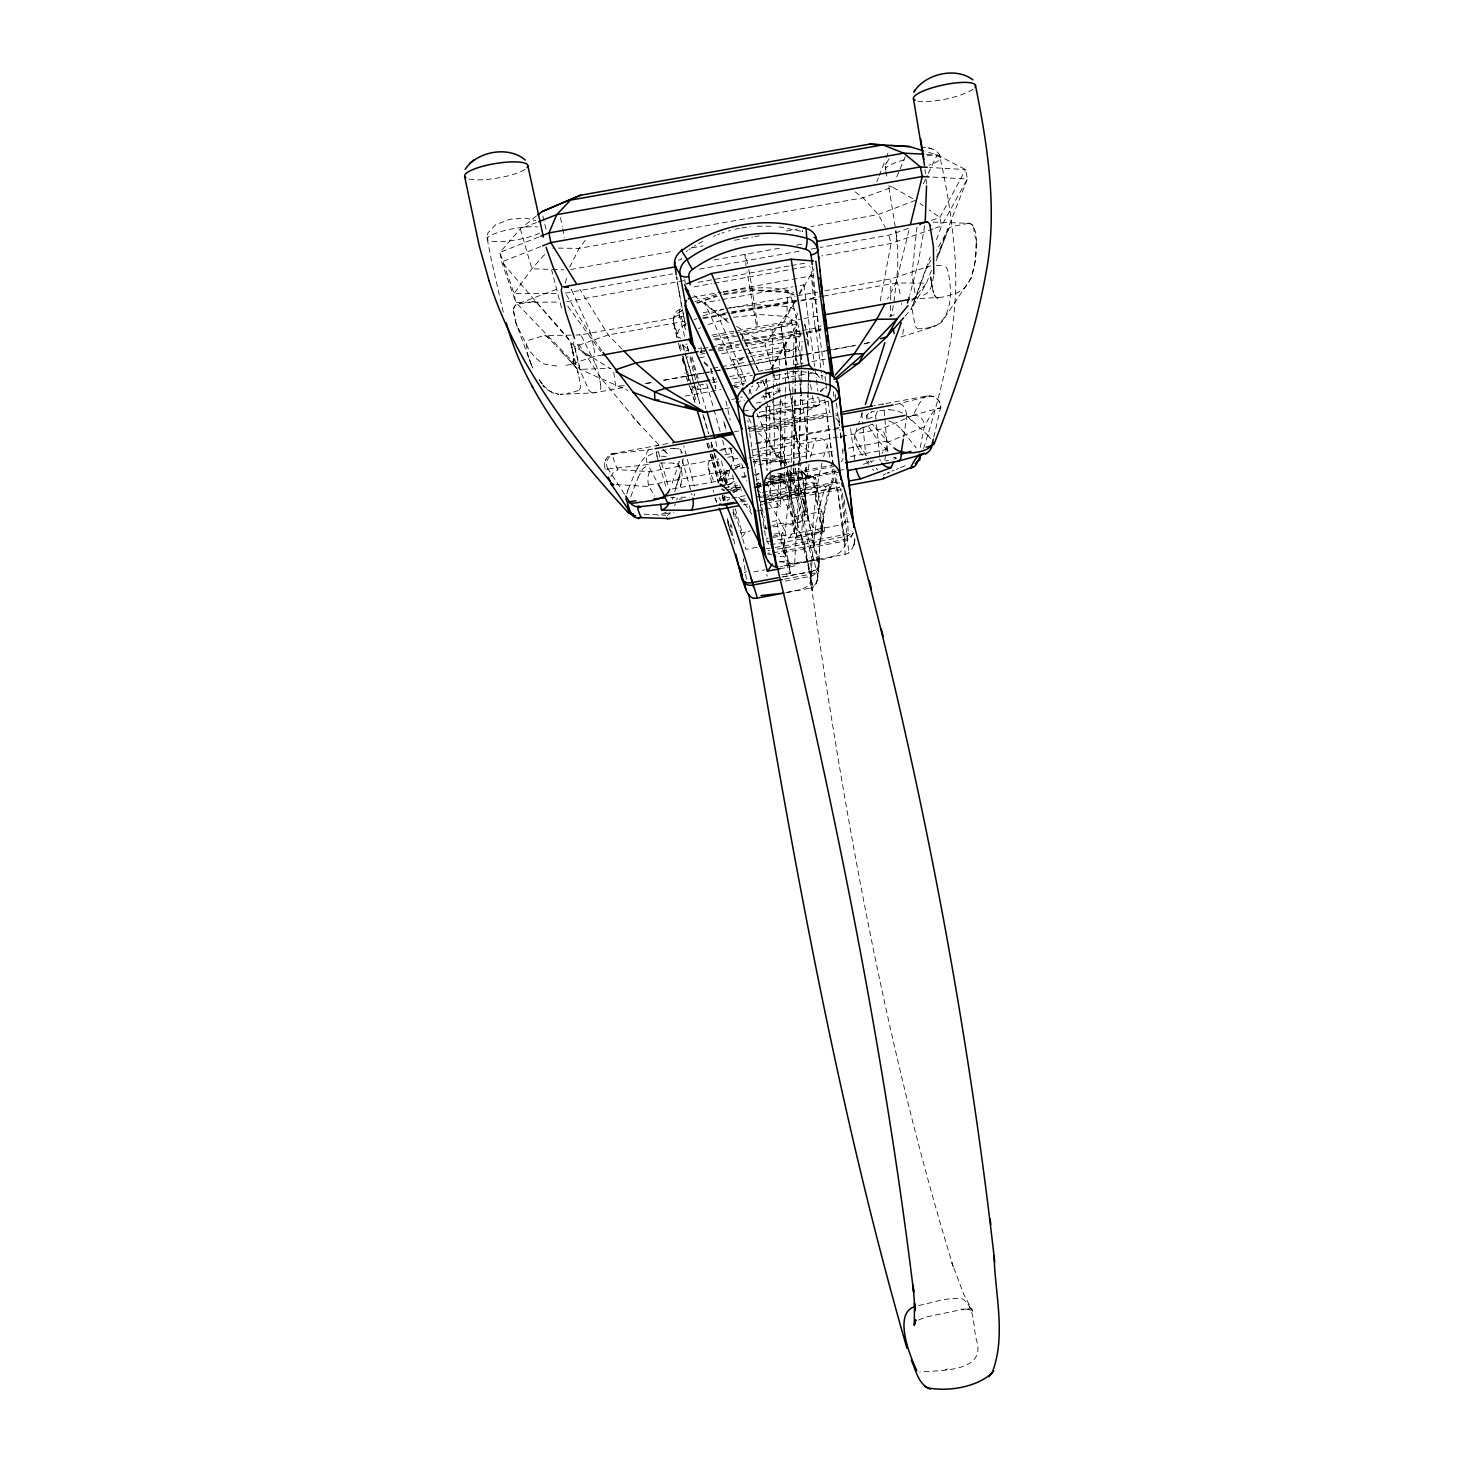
<?xml version="1.0" encoding="UTF-8"?>
<svg xmlns="http://www.w3.org/2000/svg" width="1463" height="1463" viewBox="0 0 1463 1463"><rect width="100%" height="100%" fill="white"/><g stroke="black" fill="none" stroke-linecap="round" stroke-linejoin="round"><path stroke-width="0.75" stroke-dasharray="5 3.75" d="M667.823 443.563L613.729 453.457C605.133 454.883 602.719 465.252 606.157 472.275M765.295 509.38L780.492 506.564L780.547 467.886M780.547 465.6L780.657 395.065M854.776 540.725L852.838 548.899M800.846 363.976L798.908 336.325L800.462 335.978M890.601 305.383L890.62 313.942A10.314 2.743 77.1 0 0 890.748 315.368L890.876 316.355M890.656 299.97L890.857 280.329M768.898 481.857L784.223 479.023L785.284 394.589M785.32 392.303L785.558 374.053M785.668 364.909L785.96 342.104L743.771 349.748M793.239 468.325L793.714 477.487L762.698 483.229M793.293 466.075L794.738 396.162M794.775 393.913L794.958 384.879M795.012 382.629L795.25 371.346M795.287 369.097L796.274 321.732L735.816 332.686M793.897 468.471L793.714 477.487L781.315 477.926L768.166 480.358M793.952 466.203L795.415 396.308M795.47 394.041L795.653 385.025M795.689 382.776L795.927 371.492M795.982 369.243L796.274 321.732L772.171 329.724L741.576 335.265M773.159 526.973L797.426 522.456A8.888 6.346 -6.6 0 0 804.632 514.665L798.396 490.544A6.602 4.663 -6.6 0 0 790.733 487.234L791.209 464.594M791.264 462.326L793.312 367.231M793.348 364.964L794.08 331.004A7.041 4.7 -6.3 0 1 800.993 332.394M797.426 522.456L798.761 468.178M798.816 465.929L800.554 395.833M800.608 393.584L800.828 384.531M800.883 382.264L801.157 370.962M798.396 490.544L798.944 467.886M798.999 465.636L800.736 395.431M800.791 393.163L801.358 370.523M801.413 368.255L802.09 341.08M804.613 514.665L805.93 467.154M806.168 458.102L808.545 372.132M804.76 515.744L806.259 461.211M806.332 458.943L808.07 395.687M808.143 393.437L808.381 384.422M808.454 382.172L808.765 370.907M779.944 568.76L794.628 566.016L794.811 560.987A426.867 64.079 80.8 0 1 803.004 495.664L804.01 492.354L763.832 499.797M903.366 329.248L902.927 333.198A28.346 7.498 77 0 1 902.324 335.192L901.866 336.106M683.221 458.669L680.021 476.188L674.187 491.879M933.833 437.053L940.288 408.726C942.3 401.539 934.327 394.352 926.975 395.979L878.093 404.94M787.222 592.46L810.301 588.108L811.928 571.375L810.228 561.317L780.072 566.967M503.29 312.186L491.312 259.756L487.325 239.255L487.837 233.001L495.774 224.625L510.093 219.231L525.912 218.17L535.769 220.712M817.762 577.263A13.13 12.929 71 0 0 817.689 576.093L817.872 575.306M681.228 453.53L680.917 450.257L677.918 446.562M817.945 574.52L818.091 572.966M933.595 276.178L931.84 285.139A31.509 15.416 84.7 0 1 930.413 288.613L927.341 292.947L920.867 296.843M818.164 572.179L818.329 570.625M818.402 569.857L819.061 563.73L816.189 551.734M884.914 460.168L885.59 453.621M885.828 451.427L886.743 442.704L924.214 426.775M718.991 480.431L721.332 474.744L729.269 469.056M924.707 225.741L918.161 262.883L909.748 295.087M787.643 469.641L786.929 474.78L783.162 474.085M513.623 308.73C513.001 310.979 514.976 303.463 517.957 303.792L558.628 288.577M903.659 436.943L906.694 416.955L940.453 407.848M894.058 301.634L897.752 268.332L897.77 250.411L895.795 230.459M889.102 158.736L885.627 164.642L885.499 169.123M816.336 583.92L817.854 577.263M854.301 544.949L854.593 537.488L854.703 539.134M759.718 501.078L756.938 485.807M893.308 305.822L891.205 316.209M880.232 300.921L891.058 243.461L888.059 232.489M680.478 486.228L680.917 484.015L679.545 490.178M920.227 447.532L924.104 427.543A433.377 34.49 -78.2 0 1 940.27 408.744L940.307 408.634M680.825 484.472C683.038 476.371 683.075 466.386 674.955 461.43M868.601 413.298L866.828 415.529L867.998 418.893M817.47 580.774L819.006 562.78L795.323 468.581M565.376 283.255L567.022 275.867M908.962 230.349L895.978 282.999L887.511 299.001M853.276 532.806L851.411 537.012L846.437 540.798L778.151 553.727M678.85 477.432C681.191 472 681.337 462.93 673.254 463.296M678.283 479.571L674.736 491.806M605.353 460.754L605.627 459.748M604.658 463.332L604.932 462.345M829.32 491.056L824.675 510.697L820.469 540.761L820.615 539.317C816.317 550.563 825.388 570.808 811.234 576.203L782.358 581.616M626.786 493.836L627.627 491.147M679.271 461.851L671.096 486.319M729.598 471.433L724.496 487.782L737.773 485.332M730.238 469.404L733.42 459.181L730.677 448.135M748.873 394.022L750.903 387.585M866.882 415.181L866.242 419.003M830.673 486.832L828.789 492.738L832.977 481.053M923.61 448.483C942.629 387.75 958.996 324.475 955.211 260.304C952.834 224.79 947.274 189.312 939.411 154.694C935.826 148.458 927.725 147.544 921.288 147.251M673.071 497.182L672.377 499.358M676.711 499.999L677.332 498.06M630.809 496.67L636.679 480.577M862.42 412.84L858.287 424.489M628.34 489.136L635.655 471.342M856.989 428.129L854.758 435.864L858.708 444.258M905.085 316.154L911.102 309.351L930.194 256.976M936.485 239.731L941.495 225.997L967.354 178.98L965.58 169.598L937.106 154.877L925 151.238M944.879 238.304L948.536 229.142A6.218 5.815 -70.3 0 1 951.846 226.564L968.671 223.309M939.228 252.916L939.923 251.124M939.685 251.727L941.55 246.9M941.312 247.503L943.379 242.163M943.214 242.602L945.08 237.774M876.812 181.887L878.385 177.846M879.172 175.834L885.444 159.65M886.231 157.62L888.571 151.549M886.615 162.119L885.627 164.642M947.128 232.471L947.75 230.861M936.155 260.798L938.313 255.275M938.204 255.55L939.447 252.331M931.529 270.271L926.481 283.127L911.102 309.351M936.594 257.378L967.354 178.98L931.273 177.023M787.606 482.388L793.988 516.695A21.323 1.39 79.5 0 1 795.177 523.571L796.567 534.361A16.971 1.116 79.5 0 1 796.494 536.171L795.433 538.165L788.685 488.148L816.592 482.973L822.938 532.916L795.433 538.165L785.668 487.234L787.606 482.388L815.513 477.212L821.859 511.52A21.305 1.628 79.5 0 1 823.029 518.377L824.309 529.185A16.953 1.298 79.5 0 1 824.163 531.014L822.864 533.044L813.099 482.15L815.513 477.212M674.534 505.887L675.339 503.875M896.709 176.986L905.231 156.724M947.841 230.642L948.664 228.905L936.485 250.356M637.886 477.724L642.989 468.599L648.987 464.521M741.704 537.342L744.996 533.209L750.226 530.74M923.391 183.771L927.323 175.523M928.292 173.457L937.106 154.877L925.988 154.292M636.935 468.654L643.775 458.266L653.394 453.128A88.383 44.146 -46.7 0 1 657.344 451.957L658.533 451.665M569.674 267.272L579.055 248.399L585.73 239.822M744.265 357.137L738.998 360.136L732.725 359.642L748.233 356.771M926.426 268.095L912.235 306.901A10.406 8.869 68 0 0 912.016 308.547L914.887 324.749A5.87 5.011 68.3 0 0 918.234 329.047M766.411 378.478L765.972 390.53M771.294 369.389L785.96 342.104M786.253 364.708L781.096 326.871L795.525 300.281M799.164 293.588L803.9 284.828L795.067 286.419M799.658 294.319L814.068 268.826M930.962 260.103L926.536 267.912L928.767 266.321L891.479 278.775L819.774 291.704M755.932 390.694L763.265 379.795M770.599 368.895L779.157 356.186L796.933 324.146L736.419 335.1M773.305 372.754L765.039 344.335L795.031 302.036M670.639 512.69L667.439 515.616M772.537 536.226L781.169 534.617L782.833 532.532L790.55 573.149L783.144 575.142M911.65 301.177L926.481 283.127L895.978 282.999L824.053 295.983M544.62 254.507L531.855 268.771L514.08 293.642L515.744 302.311L580.098 369.334L627.846 390.438M822.773 388.92L820.725 391.206L825.553 387.64M800.919 390.877L809.149 451.464L776.688 457.444L781.717 449.434L783.272 440.71L780.437 419.808L771.239 399.381M666.378 512.105L658.021 515.726M824.163 388.061L820.725 391.206L823.376 388.884M761.235 484.107L757.176 486.594L759.772 497.475L757.084 486.978M536.482 215.939L520.353 228.795L499.871 252.459L501.699 261.95L515.744 302.311L560.256 302.055M797.28 363.958L795.141 348.249C790.678 352.144 784.131 352.108 783.766 347.078L744.74 354.064M751.415 387L752.805 385.994M719.229 480.778A11.649 8.613 -13.8 0 1 722.649 475.182A6.675 2.999 51.7 0 1 726.782 473.665L729.708 471.507M722.704 475.219L726.233 472.787M686.184 251.435L687.519 250.52M688.872 249.624L690.243 248.728M733.402 492.775L735.029 491.751M727.751 485.369L730.128 483.887M687.007 357.173L688.067 356.606M691.615 247.85L692.987 246.991M754.981 476.06L758.803 473.683L754.323 474.359M757.103 383.123L758.584 382.227M578.269 390.493L573.277 392.102M694.376 246.15L695.785 245.309M679.911 309.278C667.896 315.313 675.723 329.266 677.351 338.886M602.445 355.034L593.503 356.643L571.119 364.324C575.873 364.671 572.783 350.699 573.953 359.167A6.437 5.797 58.7 0 1 572.015 364.525M698.601 243.681L702.898 241.34M681.795 310.686L677.808 313.1A14.063 9.638 -13.4 0 0 673.273 320.306L677.716 340.349M760.595 381.057L761.62 380.49M758.876 485.844L757.176 486.594M686.312 323.744L684.081 324.969A13.899 9.564 -13.2 0 0 678.009 335.411L678.649 338.191M735.322 468.142L742.29 464.923M783.875 565.742L845.193 554.258A10.844 8.613 -17.1 0 0 848.833 552.996L848.942 552.977M860.701 428.787C848.229 433.487 857.921 449.415 863.188 456.419M813.282 587.12L788.466 486.832A5.889 4.17 -6.8 0 0 785.156 483.924L781.352 483.174M819.701 404.757L793.879 417.339L780.437 419.808L757.267 416.187L819.701 404.757L818.219 393.437M760.76 505.137L762.625 504.333M698.4 328.773L700.631 327.73M694.358 319.666L696.717 318.568M571.612 364.141L567.827 365.019M696.863 302.823L716.523 295.617M803.919 492.391L764.07 500.145M735.578 465.691L739.803 463.881M885.664 473.829L883.561 474.744A10.131 2.323 73.9 0 1 883.67 475.475M887.785 472.933L889.888 472.037M694.943 301.707L721.259 292.71M828.223 401.027L814.288 406.933L760.925 416.699L756.7 416.278M697.156 303.188L717.217 296.184M892.009 471.141L894.131 470.245M918.636 1319.992L925.494 1317.121L963.623 1309.202L960.551 1309.22L971.066 1309.111L967.866 1309.129L973.261 1311.013L969.201 1306.861L972.676 1311.159L963.916 1294.627L951.846 1262.734L953.693 1268.055C882.463 1036.737 841.664 797.134 807.229 558.061C804.138 538.037 797.061 515.086 771.714 526.058M896.252 469.367L898.392 468.489M713.487 236.366L715.572 235.506M913.333 415.236L881.622 428.97L756.718 451.976M867.65 419.04L875.606 415.839A478.438 46.981 84.3 0 1 877.379 411.213M900.513 467.611L906.914 465.033M538.731 236.988L499.871 252.459L514.08 293.642L558.628 293.533M864.304 427.196L867.34 426.044M702.77 315.99L723.6 309.26M595.916 392.175L594.106 392.797M540.597 246.625L501.699 261.95L574.794 346.658L611.077 369.005M536.537 222.504L520.353 228.795L531.855 268.771L550.106 269.357M915.564 200.285L878.275 214.567L810.904 226.6M708.074 324.585L727.824 318.44M717.675 234.665L719.796 233.879M912.693 198.657L892.448 187.118L863.042 197.798L579.055 248.399L552.648 248.033M868.62 425.568L872.478 424.215M908.358 228.429L889.449 235.031L820.158 247.448M931.474 220.346L939.868 217.42L965.58 169.598L929.462 167.459M863.28 464.283L873.886 460.644M933.083 228.905L891.058 243.461L821.767 255.897M935.186 228.173L941.495 225.997L939.868 217.42L929.261 209.941M773.452 375.26L774.86 374.784M721.936 233.111L724.094 232.398M889.504 316.301L895.978 314.216M863.993 343.988L870.247 342.013M731.317 488.24L739.693 485.625M870.576 412.493L871.509 412.219M900.769 337.02L934.51 326.487C955.906 315.587 950.603 280.219 947.329 269.119A6.931 5.87 67.5 0 0 943.288 265.461M740.772 359.77L739.108 360.136L743.46 359.331M788.374 537.762L821.511 532.221L813.465 476.28L808.801 476.572M812.422 395.815L814.288 406.933L784.113 409.914L760.925 416.699L759.151 412.529M579.787 334.99L579.695 335.009A5.669 2.103 82.6 0 1 580.281 334.899L573.496 335.064M728.409 231.044L730.586 230.441M918.636 1305.471C932.973 1302.82 947.567 1296.913 962.307 1298.833C975.803 1307.483 972.621 1328.057 976.991 1341.955C985.129 1372.769 938.771 1370.081 919.752 1372.001M947.256 295.965L957.716 292.637L963.678 288.613A31.089 29.187 -71.7 0 0 966.952 285.194L971.103 278.116L974.065 267.985L976.095 253.867L976.242 239.109L976.37 241.87M800.279 336.033L799.438 330.784M943.818 296.843L942.867 297.062M942.41 297.172L911.632 299.074M885.645 460.973L888.388 460.333M661.77 450.878L666.268 449.873M724.075 293.624L753.335 289.711L785.613 291.612A7.041 1.792 -83.4 0 1 788.045 292.527L789.91 292.929A14.027 9.455 -1.4 0 1 794.025 294.685M723.216 294.648L754.14 290.515L788.045 292.527L787.021 306.517A7.041 1.682 -84.3 0 1 785.905 316.41A6.949 4.627 -6.4 0 1 791.062 319.757L802.199 363.665M734.975 229.325L739.4 228.374M570.003 392.852L567.461 393.382M893.82 459.108L896.526 458.522M773.159 395.01L780.657 390.511L767.307 392.962M945.299 1369.441L947.421 1369.002M723.216 292.198C746.002 288.065 771.458 284.627 793.678 292.472M789.599 350.974L754.634 357.283M729.525 307.925L757.743 304.725L787.021 306.517A13.862 9.381 -1.4 0 1 797.317 313.868A6.949 5.322 -15.8 0 1 791.062 319.775M753.207 461.668L757.029 461.028M732.378 474.926L736.035 487.929L740.68 487.014M930.523 327.365L940.087 323.378A28.51 24.286 67.8 0 0 942.775 320.708L971.103 278.116L975.254 261.548L976.388 242.383M873.941 405.726L875.313 405.47M658.167 445.319L656.576 445.612A480.138 13.642 73.6 0 0 656.229 446.233M930.431 327.383L926.811 328.005M672.34 488.953L694.065 485.131L683.77 445.666M755.493 487.069L761.748 485.862M800.7 300.976L813.373 298.598L810.886 267.473M785.887 592.643C794.848 590.266 811.508 590.339 810.959 577.428L812.422 590.833L811.599 583.499M763.869 527.521L765.899 527.137M756.956 547.29L745.801 549.375A486.411 21.872 76.8 0 0 733.823 509.343M770.324 544.803L801.559 538.969M775.225 547.528L844.206 534.653A11.046 4.426 -8.5 0 0 852.216 531.343M777.164 549.21L844.242 536.702A10.79 9.217 -7.5 0 0 852.088 532.331M773.013 552.831L843.73 539.628A11.046 9.29 -7.7 0 0 853.203 532.386M780.053 556.69C786.363 553.91 787.569 564.206 793.787 565.614A16.678 8.211 51.1 0 0 794.628 566.016M779.816 562.011L786.289 560.804A16.715 1.006 79.4 0 0 787.35 565.925L789.654 573.917M753.646 571.905L764.984 569.784M781.754 574.831L790.55 573.149L782.028 539.006L775.555 540.213M781.919 577.007L811.928 571.375M783.254 576.897L809.844 571.923A8.997 4.535 -12.9 0 0 818.329 566.181A438.882 77.576 81.1 0 1 833.563 476.042L831.24 464.466M784.461 579.11L811.197 574.099A8.997 6.803 2.9 0 0 818.329 566.181L812.166 539.408A474.908 84.141 81.1 0 1 821.895 463.094M733.42 317.252L760.047 314.6L785.924 316.392M727.202 484.692L736.127 483.028M769.611 476.847L832.1 465.289M766.027 478.566L802.547 471.818L805.875 475.896L802.419 471.525M769.831 478.328L833.27 466.606A11.338 9.308 -17.9 0 0 833.965 466.423M768.752 479.59L793.092 475.091L789.142 470.062M786.07 471.927A484.655 63.531 76.4 0 1 788.392 476.316L801.633 473.866A484.582 2.103 81.4 0 1 800.334 464.704M756.462 483.851L760.742 483.064M736.035 487.929L740.424 487.124M727.257 489.776L740.552 487.325M756.06 484.454L760.486 483.631M733.402 489.995L739.729 488.733M762.57 484.582L836.415 470.921M838.646 470.519L845.358 469.276M729.982 490.928L741.028 488.88M756.499 486.027L760.906 485.204M763.119 484.802L836.031 471.305M753.902 487.307L760.522 486.082M762.717 485.679L813.465 476.28M732.414 491.879L741.631 490.178M756.974 487.344L839.799 472.019M785.668 487.234L813.099 482.15M731.921 498.115L744.996 495.701M762.406 492.464L790.733 487.234M664.696 513.824L673.62 512.16M740.625 499.761L745.088 498.92M756.755 496.89L761.254 496.067M762.955 495.61L838.884 481.546M740.223 501.187L744.466 500.401M759.297 497.658L765.661 496.487M767.782 496.085L839.652 482.772M741.723 501.937L746.148 501.114M763.924 497.822L826.065 486.301A9.601 8.888 0.6 0 0 833.599 476.005M743.387 504.863L747.867 504.04M761.29 501.553L839.597 487.033M760.614 502.065L839.469 487.453M766.685 503.089L836.708 490.087A484.655 2.835 81.8 0 1 827.4 416.059M756.627 510.989L763.137 509.782M793.988 516.695L821.859 511.52M772.19 521.505L776.524 520.7A485.094 70.315 80.7 0 1 779.797 473.756M740.644 532.898A8.906 6.346 -7.8 0 0 742.271 532.697L748.891 531.49M764.326 528.6L770.946 527.375M821.511 532.221A20.299 13.057 53.4 0 1 820.414 531.837L813.081 527.192L808.856 520.517L795.653 522.968L794.043 530.74L789.435 537.634A20.336 11.009 -76.9 0 1 788.648 538.366M774.092 534.16L782.833 532.532M773.104 537.488L841.993 524.65A2.67 2.158 -17.4 0 0 844.407 522.035L840.713 488.349M796.494 536.171L824.163 531.014M766.923 541.822L773.397 540.615M812.55 560.311C848.705 559.122 851.887 539.902 845.303 508.703M798.908 336.325L745.362 346.036M761.546 397.131L770.196 395.54M759.443 412.182L825.406 400.112M752.714 426.684L829.612 412.584A8.613 7.15 -18.4 0 1 830.253 412.511M734.152 431.823L738.632 431M749.824 428.933L827.93 414.614M753.445 429.537L827.4 415.967A10.479 10.241 -43.5 0 1 830.216 415.839M652.882 449.086L614.917 453.768A444.441 18.909 56.7 0 0 617.77 469.623L649.645 471.689L718.79 458.961M749.422 431.366L756.152 430.122M758.401 429.72L836.982 415.291M895.356 404.574L928.383 396.235A444.642 33.466 -78.6 0 0 913.333 415.254M756.682 431.841L794.903 424.819L801.029 464.685M720.985 449.324L729.927 447.678M756.792 442.74L839.579 427.507M719.686 450.494L732.36 448.153M755.585 443.892L829.265 430.341M833.471 429.555L839.78 428.403M724.807 454.847L733.695 453.219M751.47 449.946L815.897 438.095A9.729 8.961 0.4 0 1 827.363 445.282L830.088 458.705M727.714 457.316L734.408 456.09M733.42 459.181L737.754 458.376M752.951 455.578L759.462 454.39M761.638 453.987L774.659 451.592L787.826 468.379M748.581 458.01L755.109 456.803M757.285 456.419L783.455 451.592L787.368 468.709M648.584 485.094L729.452 470.19M731.683 469.769L745.161 467.282M758.639 464.795L835.007 450.714M848.485 448.227L886.669 441.168A9.894 2.213 73.7 0 0 881.677 429.189M732.853 478.328L694.139 485.478A10.643 3.31 80.8 0 1 694.651 488.313M741.448 476.737L745.746 475.95M850.643 456.566L865.584 453.804M810.136 560.75L789.947 563.529L779.413 561.39M700.119 352.455L706.83 351.248M709.061 350.827L715.754 349.62M717.986 349.218L738.285 345.487M746.88 343.915L822.956 330.181M700.631 354.156L705.111 353.333M718.534 350.901L738.669 347.243M699.387 357.813L706.044 356.606M721.588 353.772L741.558 350.151M750.464 356.369L795.141 348.249M712.92 368.237L719.54 367.03M721.753 366.628L746.039 362.202M748.251 361.8L779.157 356.186L779.432 371.968M622.927 387.567L593.594 392.889L560.292 394.37L565.157 393.785M645.311 383.489L652.041 382.264M663.233 380.234L701.307 373.303M703.538 372.9L712.499 371.273M714.749 370.871L804.321 354.576M806.57 354.156L824.474 350.901M826.723 350.498L855.837 345.195M864.798 343.567L871.509 342.342M646.353 383.58L653.101 382.355M664.312 380.307L724.88 369.298M727.129 368.895L751.817 364.397M754.048 363.994L830.344 350.114M832.575 349.712L855.014 345.634M711.878 379.831L716.321 379.008M729.671 376.576L749.678 372.937M758.566 371.328L763.009 370.505M765.24 370.102L780.785 367.268M794.135 364.854L803.022 363.226M811.91 361.599L827.473 358.782M699.223 385.043L703.666 384.22M712.536 382.611L716.961 381.806M732.506 378.972L752.457 375.333M707.708 387.823L701.49 388.957L700.466 385.885M734.591 382.922L744.905 381.038M775.865 375.388L798.542 371.255L812.038 372.9M731.719 385.738L744.521 383.397M685.233 396.089L720.875 389.579M734.225 387.146L743.149 385.519M756.499 383.087L812.184 372.937M731.719 399.454L738.394 398.247M765.076 393.949L769.355 393.163L771.751 395.12M735.56 401.868L744.356 400.277M725.081 408.689L729.525 407.884M756.225 403.002L762.9 401.776M743.478 411.176L752.293 409.567M765.496 407.153L818.329 397.479M694.157 286.839L711.932 283.639M714.145 283.237L789.636 269.686M791.849 269.283L809.606 266.083M692.109 297.355L720.985 292.161M723.197 291.759L812.038 275.776L823.852 367.725M742.893 385.244L704.544 302.731L719.997 299.952M722.21 299.549L792.855 286.821M683.056 316.355L580.281 334.936M703.228 312.716L723.399 309.077M725.648 308.675L795.122 296.148M797.353 295.745L817.524 292.106M796.347 300.208L717.656 314.399L693.809 295.27M684.903 322.281L684.702 321.275L608.279 334.936L574.794 346.658L580.098 369.334L610.839 368.329M702.679 317.892L729.653 313.027M731.902 312.625L799.328 300.445M801.578 300.043L821.804 296.386M703.465 318.513L729.196 313.868M731.025 313.539L797.042 301.634M711.951 335.192L801.578 318.989M803.827 318.568L819.536 315.734M713.432 336.728L733.585 333.089M694.029 383.891L682.636 344.829L687.116 344.024M713.999 339.16L734.17 335.502M715.352 340.019L739.4 335.667M717.876 344.811L794.08 331.004M702.898 348.56L709.537 347.353M711.75 346.95L736.072 342.543M744.923 340.934L800.224 330.912M802.437 330.51L815.714 328.114A10.534 9.016 -19.7 0 0 821.09 325.7M700.393 351.266L707.086 350.059M709.317 349.657L716.01 348.432M718.242 348.029L742.802 343.586M745.033 343.183L805.327 332.247M807.558 331.845L823.175 329.01M570.588 269.539L673.894 251.087M691.871 247.869L703.1 245.875M734.536 240.243L752.512 237.043M754.743 236.64L759.242 235.836M786.198 231.026L797.426 229.014M714.09 259.92L781.059 247.924M796.64 245.126L803.315 243.937M565.321 293.13L672.614 273.892M699.442 269.082L800.042 251.069M811.215 249.057L817.927 247.85M566.949 301.634L685.416 280.366M698.034 282.341L789.16 265.973M791.392 265.571L804.723 263.175M803.534 478.127L812.075 476.609L806.387 475.768M930.834 265.882L929.188 266.211A5.669 4.81 67.3 0 0 926.28 267.948M882.226 404.19L883.597 403.953A478.438 46.981 84.3 0 0 883.03 404.172M887.438 449.269L865.547 453.457L863.005 426.483M741.613 227.954L750.537 226.692M768.112 481.711L784.223 479.023M789.38 351.01L788.466 351.102M754.67 466.496L753.683 459.894L758.639 459.126M888.809 472.951L886.907 473.152M608.133 468.965L647.762 464.576L657.289 482.388M678.978 499.267L682.124 498.828M925.823 328.151L924.982 328.261M879.574 410.756L885.773 410.024A87.689 37.636 28.8 0 1 889.339 409.75M567.242 365.092L566.016 365.238M922.202 328.608L918.965 328.718M673.73 448.538L679.527 448.903L682.398 452.798M789.91 371.639L798.579 371.346M936.32 265.278L943.269 265.589M762.516 460.498L785.064 462.802A6.657 2.396 -74.8 0 1 788.484 462.765M556.818 366.024L545.205 364.397A31.4 28.254 57.5 0 1 540.908 362.257L534.708 357.191L528.692 349.255L516.476 324.365L517.28 326.578M757.249 226.18L772.848 226.29M624.372 385.72L615.704 386.049L613.491 370.486M670.584 497.566L674.992 497.42M889.376 409.786L896.746 410.463L902.909 413.224M660.032 463.003L669.725 463.003A82.769 51.461 -54.5 0 1 673.327 463.131M799.255 493.488L801.047 493.287L796.64 493.177M763.521 458.724L776.798 459.126L790.093 462.052M571.228 335.118L544.821 335.63L547.491 336.819L556.342 346.201M680.862 497.274L689.676 497.146M533.135 301.616L516.732 304.341A7.736 6.949 55.6 0 0 513.458 308.894M841.262 489.831L837.641 489.959L844.206 534.653A11.082 0.933 79.5 0 1 843.73 539.628A427.836 4.133 82 0 1 836.233 474.487M552.374 269.43L563.785 269.795M933.083 222.12L967.775 223.254C978.71 222.632 977.211 255.879 973.462 226.564M644.049 514.171L665.299 515.195A10.186 3.493 85.3 0 0 665.446 515.707M656.302 451.829A480.138 13.642 73.6 0 0 656.869 456.035L666.122 456.438M616.197 484.582L649.151 486.539L654.692 496.286M937.893 297.775C937.015 299.714 932.443 291.704 933.869 294.045M698.052 389.158L697.284 386.013M771.787 554.751L767.6 553.983M888.754 420.923L894.57 423.026L901.299 429.189M778.865 226.82L802.254 231.428M701.746 351.504L700.996 347.042M591.07 356.405L586.224 355.088M784.186 462.107L786.801 462.655M812.587 373.01L823.102 376.028M894.186 457.444L896.051 457.901A10.698 10.076 80.1 0 1 893.637 457.169M771.019 475.201L781.315 477.926L781.205 471.159M592.259 392.742L590.741 391.901A28.565 10.716 82.4 0 1 588.967 390.274L580.281 370.889L573.789 343.878A6.913 2.56 82.5 0 1 573.734 341.976M888.553 185.819L892.448 187.118M811.746 539.17L802.382 538.859L811.16 576.221L811.197 574.099M809.149 451.464L800.773 445.666L796.604 437.967L783.235 440.345L765.826 401.301M725.959 401.063L730.22 420.21M585.749 354.887L581.89 351.632A31.784 11.905 75.2 0 1 579.732 348.779L576.093 342.086M780.401 506.509L774.165 501.388L770.562 495.683L770.233 470.483M727.129 320.397L717.656 314.399L745.911 381.203M736.602 326.377L765.039 344.335M920.136 203.503L923.19 205.661M734.554 385.958L738.212 388.628M905.268 414.852L909.767 418.455M855.197 191.872L863.042 197.798L878.275 214.567L885.28 227.405M547.089 336.472L549.32 338.685M704.544 302.731L729.671 323.78M740.534 332.887L758.419 370.651M682.636 344.829L689.238 350.443M704.105 363.025L710.707 368.639L715.626 388.5M704.105 361.891L709.5 366.555M912.089 420.466L926.536 434.109M537.067 302.932L566.199 335.868M887.931 450.86L877.471 439.814L868.199 426.062M877.873 469.897L876.191 468.215M692.401 386.086L693.645 387.274M890.492 444.478L873.667 426.062M622.049 349.072L608.279 334.936L579.897 289.327M663.818 450.055L668.042 454.426L660.197 446.288M658.807 444.825L632.656 416.955M928.072 435.7L930.815 438.754M569.802 360.52L571.667 362.495M567.315 357.886L570.021 360.758M562.889 353.168L567.498 358.069M571.155 361.964L572.344 363.226M563.164 353.479L556.251 346.091M571.923 362.769L572.454 363.354M573.075 364.013L576.678 368.53L578.452 374.327M872.497 469.038L873.704 470.355M573.697 364.689L576.276 367.853A10.479 9.528 -87 0 1 577.044 369.243L578.068 372.571L570.332 341.629A11.43 10.296 58 0 0 569.473 340.074L566.309 335.996M639.752 424.581L601.439 378.734L577.318 342.214M903.293 431.439L915.271 446.818M816.299 373.632L820.652 378.88M542.992 385.062L550.893 391.901A28.748 26.078 -86.8 0 0 554.605 393.419C568.412 396.345 544.254 392.029 543.12 385.226M868.748 464.338L866.498 461.247M871.546 462.509L870.211 460.735M541.219 382.703L542.224 384.056M541.968 383.727L539.445 380.124M567.681 306.096L600.781 351.467M866.517 455.615L859.878 446.069M601.787 350.773L583.006 323.232L564.956 292.253M540.981 382.373L539.097 379.594M624.5 494.147L608.59 469.733A433.414 16.367 56.3 0 0 606.468 471.891M581.36 335.868L594.746 362.531M858.086 447.989L859.11 449.891M571.649 290.076L588.272 327.419M595.386 363.83L596.904 367.176A10.406 3.914 82.3 0 1 597.379 368.566L598.33 372.681M748.873 418.473L751.763 424.636M753.847 459.071L756.664 465.216M732.597 359.624L743.844 384.586M756.993 413.736L776.688 457.444M532.587 367.579L532.185 366.683L532.825 368.127M758.383 370.761L741.832 333.966L742.802 340.678M762.973 380.983L764.802 385.062M768.477 393.236L770.324 397.333M757.578 382.812L759.407 386.927M763.064 395.138L764.893 399.253M763.265 381.916L764.93 385.738M768.258 393.382L769.922 397.204M531.782 365.787L530.411 362.422M809.386 522.017L808.856 520.517M716.358 501.096L715.005 497.95A9.638 8.924 -3.7 0 0 716.98 501.809M715.572 499.596L716.815 502.559M589.223 329.596L590.449 332.686A11.521 4.316 75.3 0 1 591.015 334.35L592.04 338.794M749.44 389.56L752.97 397.918M531.563 365.256L527.393 353.26L526.497 344.902A7.004 6.327 -86.6 0 1 529.131 340.111L543.596 335.704A5.724 5.175 -86.3 0 1 547.18 336.271M939.374 154.621L940.087 156.376L939.411 154.694M725.648 482.534L722.685 475.201M725.904 483.192L726.453 484.527M530.264 362.074L529.112 358.929M516.439 324.274L515.671 321.988L529.862 360.995M680.588 300.409L685.781 326.194M685.635 325.774L684.995 322.774M561.554 307.998L551.588 269.85M684.026 363.574L682.124 357.063L689.183 380.398M688.835 379.283L683.312 357.777M688.634 350.882L686.604 344.006M698.217 378.661L691.853 356.387M694.925 402.49L690.317 386.982L694.815 402.215M706.995 443.179L709.573 451.866M710.195 453.987L718.552 482.315M707.013 443.472L709.573 452.158M710.213 454.335L718.571 482.552M722.411 495.591L724.35 502.102L722.155 494.567M730.769 523.827L732.049 528.161M691.158 384.22L682.819 355.948L688.396 380.49M691.816 386.397L696.297 401.63M708.494 442.96L711.055 451.665M711.695 453.841L719.394 479.937M723.874 495.171L725.813 501.699M656.869 456.035L658.771 462.527M659.411 464.704L666.433 488.514M690.646 356.625L697.01 378.387M697.632 380.563L705.898 408.872M715.681 441.497L717.309 448.044M721.387 461.046L728.739 487.234M735.304 508.831L742.271 532.715M682.709 344.573L685.873 355.436M686.513 357.594L699.808 403.166M703.593 416.187L708.659 433.542M711.201 442.21L713.725 450.897M714.365 453.073L722.594 481.272M694.651 386.049L699.716 403.404M702.88 414.248L708.586 433.779M711.109 442.466L713.651 451.134M714.291 453.311L722.521 481.51M773.945 374.93L777.127 385.866M777.767 388.061L779.029 392.431M781.571 401.173L784.113 409.914M658.46 452.14L660.965 460.827M661.605 463.003L668.518 486.905M706.72 383.836L713.432 407.683M714.035 409.859L720.162 431.548M722.594 440.217L726.873 455.395M682.215 459.693L691.999 494.933M785.594 291.667A6.803 4.48 -6.4 0 1 790.678 294.886L799.219 329.687M769.355 393.163L769.41 397.717M767.197 576.111L766.777 574.447M680.46 350.992L680.094 349.602M741.759 463.643L746.386 480.998M695.583 379.74L689.987 357.649M678.448 343.238L680.642 351.687M679.911 348.907L679.179 346.091M799.859 486.832L801.358 492.647M684.556 336.399L679.289 314.929A6.84 4.517 -8 0 1 682.014 310.43M802.858 498.481L814.745 545.754M789.983 471.415L812.02 559.378A6.657 4.81 -14.9 0 1 819.024 563.749A8.815 6.785 3.5 0 1 811.91 571.338L811.91 571.265M768.349 389.268L765.862 379.502L765.935 386.342M770.507 495.482L767.636 483.832M757.011 486.521L759.772 497.475M804.741 324.749L805.418 327.529M710.981 368.53L715.901 388.427M724.66 423.813L726.306 430.433M723.838 421.618L726.014 430.433M730.384 448.099L734.773 465.764M804.76 324.292L807.741 337.039M734.755 544.071L730.348 525.272M688.451 351.339L686.97 345.03M681.283 349.383L679.948 343.787M542.846 215.957L546.394 230.916M806.406 331.626L807.503 336.362M733.073 512.215L734.444 518.085M817.799 576.093L794.208 481.309L795.397 469.513A11.631 8.504 -0.2 0 0 794.775 467.922M733.036 509.727L735.176 518.908M727.843 520.59L730.147 530.447L727.385 518.615M726.306 483.192L724.971 477.468A6.547 4.718 -5.2 0 0 719.43 480.906M723.929 497.493L724.642 500.547M722.411 497.127L723.307 501.023M787.844 470.848L791.757 487.984A437.346 63.202 80.7 0 0 784.223 555.117L776.524 520.7M725.026 481.949A486.411 21.872 76.8 0 0 715.937 456.566A9.766 9.016 -3.7 0 0 708.202 467.246L712.006 484.491M713.304 490.251L713.725 492.171M932.973 290.588L933.54 292.984L931.858 284.608M571.887 347.28L571.43 345.177L572.07 348.157M684.702 321.275L684.483 320.269M560.475 217.64L562.249 226.436M562.706 228.63L564.499 237.427M571.96 347.645L572.673 351.211M573.185 353.827L572.472 350.169M683.989 317.745L682.819 311.802M573.222 354.046L573.514 355.6L572.728 351.559M712.664 454.591L718.26 483.046M592.405 340.641L593.795 347.773M598.66 374.29L599.903 380.673M578.891 376.576L580.409 385.501A5.925 5.377 -87.3 0 1 578.671 390.786M781.169 534.617L786.289 560.804M932.864 290.058L932.224 286.583M747.648 263.706L745.142 254.617A89.206 5.797 79.7 0 0 744.978 255.293L746.039 265.534M593.813 347.883L594.508 351.998A6.584 2.469 75.5 0 1 594.362 356.661M599.958 380.983L600.562 384.604M682.032 307.724L679.71 295.014M931.968 285.212L931.693 283.749M885.865 171.153L887.364 179.254M931.73 283.877L931.492 282.578M748.727 269.521L749.605 274.294A118.613 7.352 79.8 0 1 751.122 282.816L757.103 322.098A18.068 1.17 79.8 0 1 757.157 323.78L757.048 325.207A102.794 6.51 79.9 0 1 756.92 326.048L756.664 327.109L746.99 271.752M931.602 283.2L931.437 282.322M677.515 283.054L680.204 298.251M679.326 292.838L677.387 281.664M888.864 187.355L895.63 229.179M685.379 283.694L684.647 279.488M931.328 281.646L930.907 278.83L931.346 281.756M900.056 293.825L898.245 285.285A6.858 1.792 76.9 0 0 896.636 281.335M808.308 371.346L810.173 382.465M810.539 384.696L812.038 393.584M764.546 530.539L765.533 536.738M788.392 476.316L795.543 521.944A436.834 57.075 76.4 0 0 768.788 480.248M763.887 526.406L760.266 503.272M801.633 473.866L808.655 519.493M758.95 494.732L759.937 501.151M746.386 579.147L743.314 558.628M758.291 490.434L754.999 468.69M751.049 442.1L753.683 459.894M749.385 430.853L747.849 420.43M749.714 433.121L750.702 439.851M840.585 433.322L841.225 437.748L840.731 433.45M842.816 448.775L843.127 450.97M781.096 326.871L786.527 365.311M786.856 367.579L788.447 378.899M788.776 381.148L796.604 437.876L789.398 386.89M787.515 373.577L788.136 378.021M850.588 428.714L855.124 462.454M797.573 366.207L800.627 388.646M835.19 394.224L836.105 401.008M836.397 403.276L840 430.433M840.311 432.682L841.207 439.467M833.288 391.7L834.203 398.503M803.9 284.828L814.635 366.28M814.928 368.548L816.135 377.6M816.427 379.868L817.927 391.17M901.464 303.408L901.592 304.487M825.571 381.185L825.004 376.704A7.882 6.62 -18.7 0 1 826.613 378.021M825.864 383.434L826.723 390.146M828.168 401.374L829.612 412.584M815.714 328.114L821.365 372.791M821.657 375.022L822.224 379.484M824.766 399.582L832.977 464.374M487.051 237.116L487.325 239.255M895.886 231.209L897.148 241.34M844.206 499.486L844.956 505.686M814.873 325.353L811.672 298.982M814.964 326.139L815.549 331.461A10.716 9.144 -19.5 0 0 818.933 330.309L812.404 266.266M925 169.507L925.494 173.603M839.451 422.514L838.939 418.144A8.613 7.15 -18.4 0 0 838.683 416.955M842.487 493.196L848.851 553.032M841.993 524.65L844.242 536.702L845.193 554.258M875.606 415.839L876.282 422.514M876.52 424.745L879.94 458.175M861.725 412.987L862.786 424.233M884.164 410.682L887.401 448.775A431.896 42.281 84.3 0 0 882.043 453.475M808.308 340.714L808.71 348.505M926.207 179.784L926.426 183.936M772.171 329.724L773.013 370.34M773.049 372.608L773.232 381.624M773.287 383.891L773.506 395.175M773.561 397.424L774.659 451.592M779.468 374.217L779.669 385.501M779.724 387.75L779.797 392.267M779.962 401.283L781.169 468.91M765.972 388.609L766.082 397.698M766.21 406.805L766.996 470.501M769.52 406.805L770.196 468.197M766.009 392.724L766.082 399.344M766.173 408.159L767.014 470.117M781.461 462.07A485.094 70.315 80.7 0 1 783.455 451.592M759.626 499.102A485.497 8.778 77.1 0 1 764.436 517.756M801.559 538.987A485.204 83.19 81.1 0 1 809.368 462.692M810.52 457.224A485.204 83.19 81.1 0 1 815.915 438.168M823.614 456.694A474.908 84.141 81.1 0 1 827.4 445.337M811.197 574.136A428.385 74.924 81.2 0 1 826.083 486.374M799.145 493.177A11.85 8.888 -81.4 0 1 792.525 490.471M749.147 505.649A427.415 10.186 77.1 0 1 751.708 514.171M760.979 510.02A437.693 7.9 77.1 0 1 763.997 521.194M765.058 525.217A437.693 7.9 77.1 0 1 766.155 529.368M708.183 467.319A476.316 24.249 76.8 0 1 714.291 482.973M719.43 497.493A476.316 24.249 76.8 0 1 720.637 501.023M727.605 522.254A476.316 24.249 76.8 0 1 733.018 539.536M813.19 587.138A8.705 6.327 -6.6 0 1 810.301 588.089M724.99 477.45A5.962 4.188 -7.8 0 1 726.764 473.537M726.014 472.622A60.477 42.884 -7.2 0 1 729.854 470.336M735.395 467.557A60.477 42.884 -7.2 0 1 742.765 464.704M753.244 461.979A60.477 42.884 -7.2 0 1 784.296 461.869M785.064 462.783A5.962 4.17 -6.8 0 1 786.308 463.241M784.808 483.778A6.602 2.268 -75.9 0 0 786.966 474.725A11.503 8.412 -0.3 0 1 794.135 481.327A6.492 4.59 -21.7 0 1 788.466 486.795M795.195 468.123A6.529 4.572 -20.5 0 1 795.397 469.513M730 483.778A59.014 42.025 -7.2 0 1 734.828 481.126M742.509 477.816A59.014 42.025 -7.2 0 1 746.276 476.554M755.054 474.359A59.014 42.025 -7.2 0 1 759.132 473.683M777.585 473.207A59.014 42.025 -7.2 0 1 783.235 473.939M734.81 491.568A49.815 35.496 -7.3 0 1 740.479 488.459M757.139 483.064A49.815 35.496 -7.3 0 1 759.059 482.735M767.984 481.93A49.815 35.496 -7.3 0 1 781.48 482.936M812.038 559.378A2.195 1.591 -6.4 0 1 810.228 561.298M816.701 580.756A9.619 8.632 -69.2 0 1 813.099 586.846M729.671 497.639A6.51 4.663 -5.5 0 1 723.929 495.61M744.32 572.636A6.657 4.828 -13.2 0 1 746.203 571.759M685.781 351.138A7.059 4.718 -8.1 0 1 688.744 350.114M727.001 501.078A6.62 4.682 -7.9 0 1 729.671 498.846M701.49 388.975A9.656 6.565 -8.1 0 1 698.144 389.195M679.307 314.947A7.004 5.468 -13.2 0 0 673.419 322.335L678.009 335.411A6.968 5.358 -14.4 0 0 680.898 338.355M790.678 294.904A6.986 5.45 -15.6 0 1 793.586 294.886M685.745 329.76A7.059 2.414 63.2 0 1 684.081 324.969L679.362 312.058A7.059 2.524 62.3 0 1 682.142 309.955M691.03 389.688A42.409 3.712 76.2 0 1 684.903 372.718M683.331 362.568A5.907 5.468 -20.3 0 1 685.836 355.18M806.241 338.831A5.907 2.451 34.3 0 1 806.863 339.544M807.247 339.288A41.824 5.779 84.6 0 1 807.521 345.012M697.979 389.469A10.241 10.113 83.5 0 1 692.218 385.939M899.891 404.007A10.716 4.755 77.6 0 1 906.859 415.181M648.493 485.204A9.948 3.365 85.6 0 1 649.682 471.927M647.048 462.966A10.79 3.511 81.5 0 1 648.438 450.165M928.456 396.583A10.552 9.912 76.3 0 1 940.855 407.903M913.387 415.437A9.948 8.284 65.5 0 1 924.525 426.849M610.876 476.773A10.003 8.687 -75.2 0 1 617.807 469.97M607.822 469.129A10.662 9.546 72.6 0 1 614.972 454.152M869.278 462.674A10.588 4.517 78 0 1 867.961 460.845M865.822 455.395A10.588 4.517 78 0 1 865.493 453.823M887.895 451.72A10.698 10.076 80.1 0 1 887.09 449.342M880.415 460.863A10.278 8.613 61.7 0 1 879.738 458.98M694.632 493.817A10.643 3.31 80.8 0 1 694.194 495.646M909.346 418.583A109.798 53.253 26.4 0 1 911.65 420.576M926.756 434.072A115.559 63.64 23.8 0 1 928.274 435.663M874.069 426.099A108.646 41.019 36.3 0 1 872.643 424.435M871.235 411.963A88.768 40.434 32 0 1 874.38 411.249M972.95 89.152A31.692 7.169 -12.1 0 1 946.561 98.917A31.692 7.169 -12.1 0 1 917.904 101.203M901.043 429.317A99.996 69.31 25.3 0 1 903.018 431.548M915.399 446.782A105.007 77.539 21.6 0 1 916.222 447.971M860.116 446.032A108.061 70.48 35 0 1 858.927 444.222M860.555 428.641A82.202 56.088 29 0 1 864.176 427.031M927.323 155.828A28.09 5.651 -11.7 0 1 928.987 165.136M885.975 170.037A28.09 5.651 -11.7 0 1 906.969 159.193M637.008 480.596A100.325 64.006 -51 0 1 638.197 477.761M678.594 477.487A109.03 63.202 -59.7 0 1 678.027 479.608M539.554 233.129A28.4 5.761 -9.8 0 1 498.261 241.651A28.4 5.761 -9.8 0 1 495.482 233.349A28.4 5.761 -9.8 0 1 537.524 226.984M636.058 471.305A110.127 60.495 -43.5 0 1 637.319 468.635M627.462 491.184A115.906 70.407 -40.2 0 1 628.157 489.154M679.143 461.284A109.542 50.291 -54.9 0 1 678.942 461.979M670.145 448.757A89.408 47.383 -49.8 0 1 673.876 448.208M524.851 169.415A32.04 7.352 -9.6 0 1 497.073 178.157A32.04 7.352 -9.6 0 1 468.306 178.815M917.191 227.058A6.327 3.091 85.2 0 0 916.826 228.082L911.979 274.697A11.411 5.578 84.6 0 0 912.016 276.452L915.18 294.008A6.529 3.2 84.4 0 0 917.612 298.415M968.689 223.162A7.644 7.169 -69.6 0 1 973.517 226.363M937.765 298.306A6.382 5.998 -72.9 0 1 933.943 294.026M600.543 384.604A5.962 2.249 82.2 0 1 600.452 389.853M533.135 301.652A6.291 5.633 56.1 0 1 537.177 302.75M571.192 289.199A6.382 2.396 74.9 0 1 571.686 289.93M678.466 260.213A7.973 4.206 -9.1 0 1 681.283 259.39A7.754 6.84 -14.4 0 1 681.228 257.909M685.068 325.243A6.492 5.011 -10.3 0 1 684.83 324.749M813.611 299.494A8.559 6.821 -2.6 0 1 816.811 299.403M701.618 352.126A11.338 10.936 39.5 0 1 700.283 351.723M820.578 328.498A11.21 10.095 -41.8 0 1 818.859 329.98M802.236 231.501A7.717 6.785 -21 0 1 802.748 231.611M802.254 231.428A8.065 2.341 -77.3 0 1 802.675 230.404M843.035 458.541A11.338 9.308 -17.9 0 1 841.225 461.961M835.702 413.48A8.613 7.15 -18.4 0 1 837.586 415.017M700.393 348.724A10.552 9.089 -14 0 1 698.619 348.56M758.95 479.626A11.357 9.345 -15.2 0 1 757.066 479.206M812.038 275.812A7.992 6.913 -20.5 0 1 813.757 275.647M747.995 428.897A8.613 7.187 -15.3 0 1 751.635 426.958M740.625 397.534A8.668 4.773 -1.8 0 1 742.473 396.948M853.514 544.986A11.905 10.881 -47.4 0 1 848.686 552.593M854.758 539.134A16.258 16.239 -60.8 0 1 854.831 540.597M844.389 521.998A8.138 5.194 -6.6 0 1 850.332 522.437M770.032 550.527A10.808 9.089 -26.5 0 1 768.002 550.691M768.112 538.366A2.67 2.158 -14.8 0 1 766.246 537.872M758.309 433.048A484.655 63.531 76.4 0 1 781.535 463.789M799.731 460.443A484.582 2.103 81.4 0 1 794.903 424.819M842.981 453.585A474.634 1.737 81.9 0 1 842.56 450.403M840.969 438.223A474.634 1.737 81.9 0 1 840.567 434.968M839.451 425.861A474.634 1.737 81.9 0 1 839.323 424.544M835.592 418.016A10.479 10.241 -43.5 0 1 839.287 424.489M770.013 553.197A11.064 9.18 -25.8 0 1 767.929 552.996M770.123 548.332A11.064 4.444 -9.1 0 1 766.246 548.314M808.655 519.511A436.742 1.884 81.4 0 1 801.706 469.129M808.801 476.243A12.728 8.613 86.5 0 1 802.401 472.019M760.723 484.418A12.746 9.729 71.7 0 1 758.84 485.497M758.803 490.983A426.83 54.771 76.3 0 1 760.449 492.592M769.465 503.93A426.83 54.771 76.3 0 1 786.399 533.776M711.402 447.989A10.479 10.332 -24.4 0 1 712.737 440.564M756.901 483.65A485.46 64.335 75.9 0 1 759.498 488.624M738.632 497.255A428.568 58.209 75.8 0 1 751.47 513.623M766.466 539.701A428.568 58.209 75.8 0 1 769.703 546.101M930.815 276.946L930.907 278.83L930.815 276.946M513.458 310.705L515.671 321.988L513.458 310.558M613.308 453.567L610.949 454.39L613.308 453.567M928.658 147.982L931.017 148.623L928.658 147.982M571.155 344.006L571.411 345.085L571.173 344.098M885.408 168.501L885.334 166.508L885.408 168.501"/><path stroke-width="1.5" d="M625.89 498.28C626.603 506.491 638.307 501.809 643.501 501.846M933.778 273.947L933.412 246.698L929.883 225.156M925.238 221.59L926.536 186.02M824.565 320.671L824.51 316.575M903.311 439.174L901.299 452.506L845.486 462.82M628.322 505.357L628.596 513.038L635.728 515.909M893.911 447.788C902.068 456.566 930.541 453.109 933.449 442.576M933.339 439.229L931.858 445.758L926.189 447.184M910.608 223.693L922.239 176.529L920.428 166.928L903.768 153.158L882.811 144.874L869.607 144.124L580.592 195.219L541.84 211.678L537.835 214.878M927.761 1387.893C948.225 1391.679 976.132 1387.509 992.005 1373.062C1006.471 1336.396 995.023 1294.17 994.09 1255.821M884.877 342.726L865.365 404.483M907.462 303.06L909.163 297.08M752.256 383.288L754.945 374.711L711.457 273.526L686.75 283.859M901.281 322.665L870.43 406.239M755.164 509.837L760.961 546.101A11.064 9.18 -25.8 0 0 764.18 551.405M914.338 1323.96L915.82 1319.845L914.284 1325.478L914.503 1303.405L915.015 1310.665L913.168 1285.209L913.644 1292.176C883.524 1044.948 833.416 800.298 775.152 558.263M933.778 444.88C955.339 389.268 975.309 332.668 985.861 273.8C997.876 211.074 987.854 147.032 975.437 85.22M914.375 91.2C926.024 73.589 955.997 66.731 972.986 79.898M913.936 92.334L914.741 90.267M772.336 563.932L768.148 570.351A16.678 9.638 -70.3 0 1 767.38 571.119L766.118 566.346A427.415 10.186 77.1 0 0 761.181 547.857M669.871 489.172C666.012 499.212 653.998 500.127 644.909 501.626M465.161 169.324C476.993 151.238 508.777 145.495 525.308 160.089M885.115 303.536L876.776 319.3L854.154 353.918L835.208 375.04M988.732 1376.939L993.798 1370.849M907.956 305.657L896.929 319.062L863.81 353.717L834.075 379.575M903.585 317.855L886.925 336.728L858.909 362.952L837.549 378.752M469.458 163.472L474.341 159.65M777.621 566.766A10.863 8.705 -15.1 0 1 775.975 566.693L753.226 416.352A7.955 6.657 -15.8 0 1 756.152 409.933L760.12 407.098M756.133 409.859A8.924 2.286 51.4 0 1 749.056 399.893L753.372 396.82M747.044 386.269L742.198 389.999L749.019 399.856M692.548 269.393C724.88 246.406 767.362 238.304 805.619 249.35A8.065 7.041 -20.7 0 1 811.087 254.946L812.221 264.657M919.77 224.589L920.94 223.912M915.216 463.661L920.026 459.528L919.788 454.371M926.372 453.256L926.829 453.018A10.68 10.04 74.1 0 0 931.712 446.617A400.606 31.802 -78.2 0 0 931.035 446.197M580.592 195.219L541.84 211.678M922.531 223.108L927.048 221.974M913.296 467.099L913.607 466.953A10.131 8.248 63 0 0 917.429 461.558M925.604 453.621L924.726 453.932M540.78 236.165L548.972 232.91L920.428 166.928L927.213 167.331M542.645 245.821L550.838 242.602L922.239 176.529L929.005 176.895M538.567 221.718L556.763 214.64L903.768 153.158L923.775 154.182M915.07 1306.569C892.448 1312.805 910.352 1357.335 916.899 1370.703M912.565 467.392L911.687 467.63M615.502 369.81L635.637 363.007L698.144 351.687M880.671 338.721L886.925 336.728L896.929 319.062L876.776 319.3L825.425 328.608M764.418 503.693L765.442 503.382M853.368 364.689L858.909 362.952L863.81 353.717L854.154 353.918L829.686 358.362M901.171 454.243L910.864 451.354M872.533 406.019L841.28 412.164M767.38 571.119L779.944 568.76M778.17 577.702L751.872 582.64A8.833 6.894 -16.7 0 1 741.741 578.214L735.816 554.258M782.248 579.531L753.28 584.962A9.016 6.931 -16.4 0 1 742.985 580.281L736.858 560.219A443.6 22.53 76.8 0 0 719.229 508.319M724.971 485.094L664.696 496.231L658.35 484.363M730.183 492.3L669.926 503.455L640.026 506.655A389.835 15.892 55.8 0 0 641.251 517.664L669.56 518.56L738.925 505.704M848.485 470.409L897.605 461.32L923.208 454.28A390.018 29.571 -77.7 0 0 922.659 453.951M733.859 502.376L691.396 510.24L661.55 510.185A422.972 10.204 73.5 0 1 660.782 504.205M850.204 480.815L860.738 478.858L891.132 467.666A421.271 42.939 84.4 0 1 894.021 461.686M737.279 502.76L726.178 504.808A9.638 8.924 -3.7 0 1 719.851 503.967M848.54 485.369L882.098 479.151L910.535 467.758A390.018 29.571 -77.7 0 1 920.099 454.225M731.921 432.225L672.706 442.759M714.749 438.187A10.479 10.332 -24.4 0 1 719.833 435.7L733.274 433.249M655.131 448.666L733.713 434.255M841.463 414.468L893.107 404.977M649.371 462.491L716.504 450.147M841.828 427.086L904.481 415.565M709.665 380.234L665.208 388.317L654.564 391.828L616.069 371.84M754.945 374.711L809.021 364.854L813.391 370.121M632.729 392.194L654.821 400.167L705.056 412.365L722.85 409.11M602.445 355.034L691.853 338.849M824.035 314.911L909.383 299.476M563.383 286.858L676.034 266.723M816.683 241.541L925.64 221.992M711.457 273.526L791.172 259.225L813.593 260.999M882.811 144.874L570.479 200.12L556.763 214.64L548.972 232.91L550.838 242.602L576.312 283.548M640.026 517.957L638.965 518.067M636.021 500.803L629.401 501.663L625.725 496.03M653.961 498.846L665.372 497.841A10.954 3.511 81.7 0 0 668.737 503.455M638.654 506.856L637.612 506.875M658.953 399.984L654.821 400.167L654.564 391.828L705.056 412.365L665.208 388.317L635.637 363.007L623.768 350.827M633.406 513.897L631.284 513.86L611.9 485.094A433.414 16.367 56.3 0 1 608.297 477.194M611.479 484.418L613.838 484.491M638.197 518.067L637.813 518.048A10.186 8.906 -76.2 0 1 631.687 514.537M564.48 286.821L568.357 287.479M890.93 145.495L892.083 145.55M893.235 145.623L909.492 146.593L923.263 150.726M869.607 144.124L909.492 146.593M754.305 598.202L754.396 598.202A8.705 6.401 -7.8 0 0 757.505 598.056L783.912 593.082L761.034 595.551M825.132 383.708L830.033 385.062A15.471 13.405 -11.2 0 1 838.811 395.76M822.883 395.613L827.82 397.058A7.973 6.657 -18.5 0 1 831.789 401.959L840.878 479.078M817.561 247.046L816.08 237.061A15.965 14.301 -13.7 0 0 808.216 229.197C764.948 215.116 715.754 224.607 679.765 252.075A16.02 14.283 -24.2 0 0 674.516 262.389L676.217 274.788M824.419 372.151L829.996 373.979A15.435 13.441 -11.2 0 1 838.098 384.458M684.958 406.001L705.056 412.365M911.248 1360.151C915.619 1369.405 917.776 1381.986 927.231 1387.601M924.762 1386.357L930.285 1389.173M720.217 484.052L722.283 485.442A442.521 57.496 75.9 0 1 751.269 526.534L760.961 546.101A11.064 4.444 -9.1 0 0 763.759 547.857M688.689 291.155L685.287 288.43L738.358 402.764M628.743 513.239C577.83 457.535 526.735 397.15 506.235 322.921M674.26 442.228L631.321 389.853L602.994 352.473M612.997 485.021C562.908 423.1 513.22 357.612 489.063 280.695M773.543 554.44L769.026 523.388M747.94 593.813L746.313 590.778A13.149 13.002 58.7 0 1 745.965 589.552L743.734 580.957M768.13 561.189L766.009 557.184M737.992 399.198A8.668 4.773 -1.8 0 0 737.297 402.892L743.515 413.224L765.533 555.794A16.294 16.276 81 0 0 765.954 557.202L766.1 557.421M773.653 555.044L775.225 557.933M693.224 344.628L680.076 274.605L674.662 265.425A7.973 4.206 -9.1 0 1 675.193 262.426M531.965 386.067L532.66 387.402M765.551 555.794L759.169 544.017L737.261 402.91M775.591 557.147C769.063 541.401 768.624 523.882 765.752 507.222C765.058 495.354 759.151 477.304 773.086 470.775C793.988 466.386 837.385 445.557 841.316 480.01M562.011 286.62L553.179 267.345L546.083 247.284M684.684 284.736L737.791 398.942M686.604 300.665A8.01 6.968 -14 0 0 685.269 305.657L742.399 429.171M685.287 305.657L691.066 341.519L746.953 464.1M574.575 338.52L565.907 312.515L561.39 291.119A7.864 2.963 74.9 0 1 561.792 287.845M753.226 586.7L753.28 584.962A429.409 21.031 76.7 0 0 726.197 504.881M745.911 589.571L741.723 578.214A6.657 4.828 -13.2 0 1 742.454 574.337M757.304 597.489L751.122 578.434M906.95 1348.319C835.922 1101.346 791.282 847.461 748.709 594.271M489.099 280.786L479.297 246.168L464.631 176.474M696.735 408.726L705.733 439.119M841.719 479.571C912.711 735.798 964.867 997.729 994.73 1261.966M706.812 411.103L714.419 437.163M543.413 237.097L527.814 165.685M869.351 580.683L871.381 588.986M881.293 629.145L883.085 636.478M740.333 567.882L742.985 580.281A8.997 4.554 -12.1 0 0 745.563 582.457M893.107 328.553L893.71 331.333A5.925 1.573 77.1 0 0 894.259 333.454M913.406 98.368L924.525 165.392M791.172 259.225L809.021 364.854M676.601 277.092L677.003 279.378M690.134 284.755L688.817 276.69A8.101 7.114 -14.6 0 1 692.566 269.411A8.211 1.353 59 0 1 687.244 259.536L681.539 250.685A8.083 1.408 57.7 0 1 682.508 249.807M841.865 483.046L842.377 486.228M920.648 138.82L923.885 159.558M818.823 277.549A7.992 6.913 -20.5 0 1 820.761 281.262L833.563 377.747M823.395 303.774L826.796 330.857M827.381 335.393L828.296 342.177M828.899 346.694L829.795 353.479M830.399 358.014L832.794 376.119M815.824 261.182L831.167 375.845M820.725 281.262L822.59 297.026M835.995 381.77A8.65 4.736 -12.4 0 1 838.208 384.458L853.953 527.119M838.189 384.458L842.907 430.14M843.474 434.986L850.113 494.183M850.552 498.334L852.691 518.89M818.567 256.299L818.823 258.567M990.232 1219.1L990.798 1224.531M822.316 292.49L816.756 239.987A7.937 4.17 -6.4 0 0 814.105 237.317M819.975 269.741L820.194 271.917M823.504 304.889L823.87 308.986M821.182 282.578L821.365 284.645M806.131 228.502L806.771 238.359A8.175 2.323 -78.5 0 1 805.619 249.35M754.231 598.495A9.638 9.51 76.8 0 1 748.123 593.832M917.502 461.613A400.606 31.802 -78.2 0 1 921.8 453.713M631.742 514.519A400.588 15.087 56.3 0 1 628.176 501.644M629.2 501.992A400.588 15.087 56.3 0 1 629.895 502.394M636.405 506.637A10.771 9.51 79.9 0 1 629.931 502.339M901.245 454.28A10.899 4.773 77.3 0 1 897.587 461.174M667.731 518.999A10.186 3.493 85.3 0 1 666.671 518.048M669.542 518.432A10.186 3.493 85.3 0 1 669.359 518.634M926.518 453.512A11.137 10.424 36.6 0 1 925.823 453.859M924.543 453.183A9.674 6.693 -36.9 0 1 923.299 453.53M911.668 468.105A9.253 7.205 -74.9 0 1 910.48 468.069M912.967 466.788A10.552 7.608 23.3 0 1 912.382 466.971M883.689 477.67A10.131 2.323 73.9 0 1 883.524 478.639M638.874 518.524A10.625 8.906 -52.3 0 1 638.161 518.487M640.995 517.225A9.308 7.004 26.9 0 1 639.806 517.427M640.373 507.24A9.766 7.571 38.6 0 1 639.038 507.588M637.649 506.564A11.21 9.546 -46.2 0 1 636.935 506.545M611.168 484.6A10.003 8.687 -75.2 0 1 610.803 483.668M891.04 467.337A10.278 8.613 61.7 0 1 881.714 463.094M860.701 478.657A10.003 2.359 74.7 0 1 856.093 468.91M692.895 498.06A10.04 3.511 84.7 0 1 691.341 510.002M669.103 502.522A10.332 9.235 -79.1 0 1 661.514 509.837M915.143 100.38A31.692 7.169 -12.1 0 1 941.971 85.238A31.692 7.169 -12.1 0 1 975.035 87.085M465.911 177.828A32.04 7.352 -9.6 0 1 494.969 163.618A32.04 7.352 -9.6 0 1 527.082 167.495M927.048 221.809A7.79 3.84 85.2 0 1 929.919 225.009M688.835 276.708A8.028 4.188 -10 0 1 680.039 274.605A16.038 14.246 -23.9 0 1 687.263 259.536C721.442 235.305 766.338 226.783 806.771 238.359A15.983 14.264 -13.6 0 1 817.707 250.045A8.01 4.133 -6.9 0 1 811.087 254.964M803.937 228.246A8.065 2.341 -77.3 0 1 806.131 228.521M692.127 344.847A48.334 8.284 78.6 0 1 688.817 339.27M695.4 348.267A11.338 10.936 39.5 0 1 693.316 344.591M694.157 346.621A10.552 9.089 -14 0 1 691.03 341.537M688.323 298.982A8.01 6.968 -14 0 1 688.945 298.562M825.022 317.27A10.534 9.016 -19.7 0 1 824.51 321.147M748.983 399.82A15.49 13.277 -24.7 0 0 743.625 413.188A8.741 4.828 -1.9 0 0 753.207 416.315M737.37 402.874A15.453 13.332 -24.9 0 1 742.125 389.944A8.906 2.396 48.8 0 1 744.045 388.573M746.752 385.976A78.38 65.012 -16.8 0 1 824.62 371.767M826.174 373.76A8.888 3.438 -68.7 0 1 830.015 373.943L830.033 385.062A8.924 3.383 -70.2 0 1 827.345 396.839M838.902 395.76A8.723 4.919 -13.2 0 1 831.789 401.923M753.207 396.619A77.484 64.025 -16.8 0 1 825.242 383.452M759.846 406.805A65.817 54.35 -16.8 0 1 823.066 395.229M762.9 549.302A10.808 9.089 -26.5 0 1 759.206 544.017A8.156 5.212 -8 0 1 759.754 539.884M853.917 527.247A10.79 9.217 -7.5 0 0 853.88 526.351A8.138 5.194 -6.6 0 0 853.606 525.217M775.774 567.059A11.942 11.466 58.2 0 1 768.24 561.134M851.393 513.531A438.589 1.609 81.9 0 1 850.917 510.002M773.013 547.948A11.064 4.444 -9.1 0 1 772.08 548.113M713.432 449.031A475.658 61.976 75.9 0 1 754.195 508.502M719.851 435.791A485.46 64.335 75.9 0 1 748.325 468.379M724.185 490.324A10.241 10.058 -22.1 0 1 722.045 489.117"/></g></svg>
